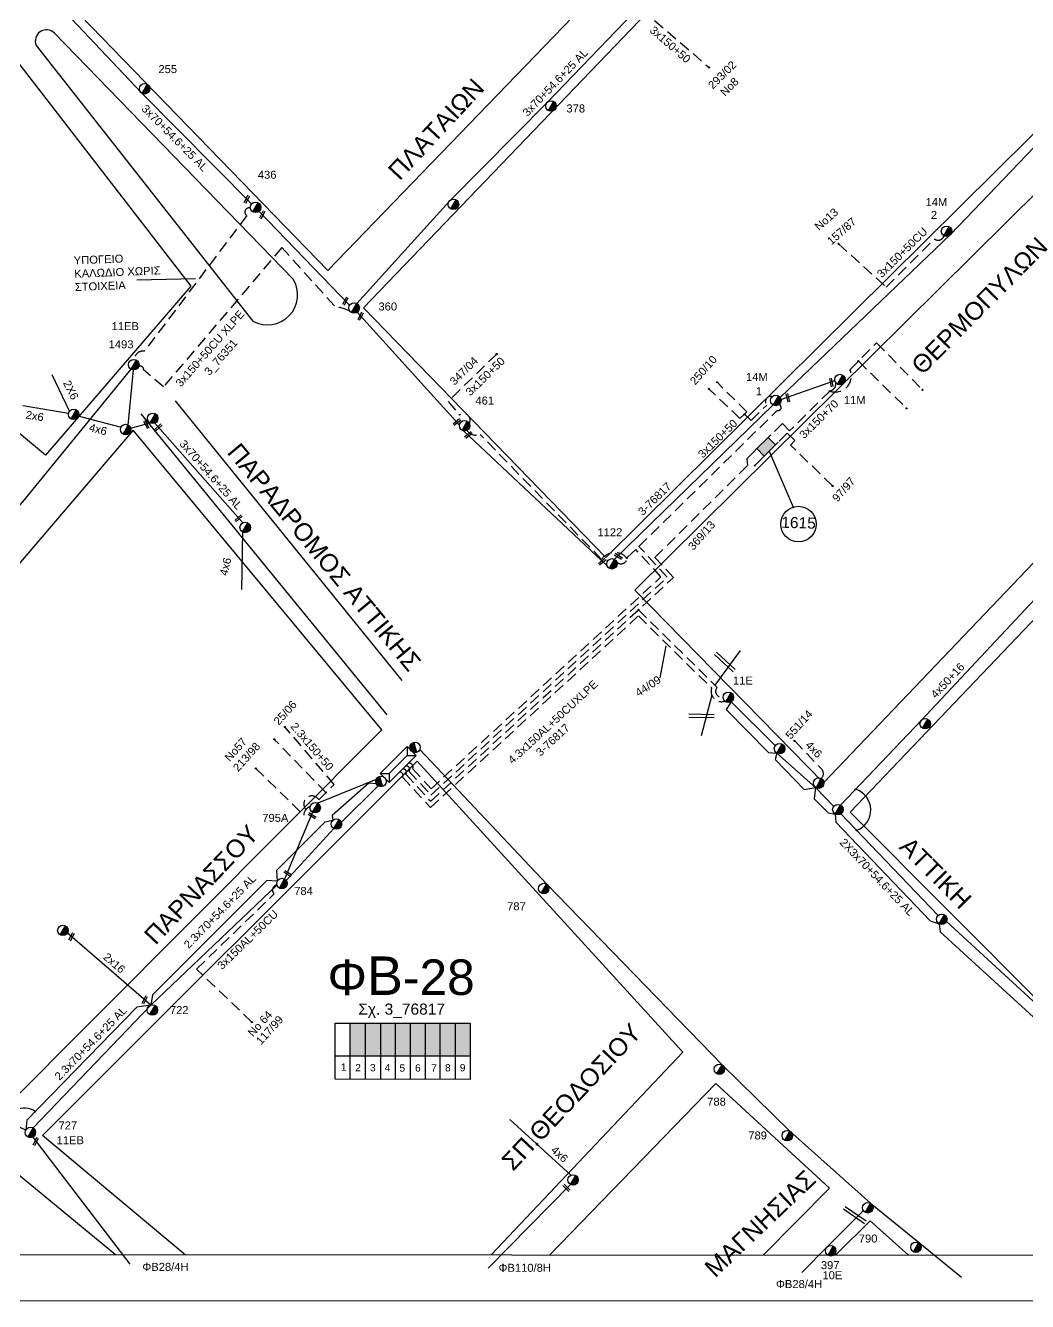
# Model space of a CAD drawing. Header units: millimetres. Extents: x 855 to 3091, y 750 to 2767.
# Drawn here: x 1061.6 to 1287.1, y 753.1 to 1040.2 of the extents above; entities that cross this region are included whole.
import ezdxf
from ezdxf.enums import TextEntityAlignment as Align

# ---------------------------------------------------------------- set-up
doc = ezdxf.new("R2010")
doc.units = ezdxf.units.MM
doc.linetypes.add('DASHED', pattern=[19.05, 12.7, -6.35])
for name, color, linetype, lineweight in [('2x16', 7, 'Continuous', 30), ('2x6', 7, 'SYN_LINE', 30), ('3x150+50', 7, 'Continuous', 30), ('3x150+50CU', 7, 'Continuous', 30), ('3x150+70', 7, 'Continuous', 30), ('3x150AL+50CU', 7, 'Continuous', 30), ('3x150AL+50CUXLPE', 7, 'Continuous', 30), ('3x70+54.6+25 AL', 7, 'SYN_LINE', 30), ('4x50+16', 7, 'Continuous', 30), ('4x50AL', 7, 'Continuous', 30), ('4x6', 7, 'SYN_LINE', 30), ('Υπόβαθρο ΔΕΗ', 7, 'Continuous', 30)]:
    doc.layers.add(name, color=color, linetype=linetype, lineweight=lineweight)
for name, color, linetype in [('Link Box 4 Διευθύνσεων', 7, 'Continuous'), ('Pillar OTE', 7, 'Continuous'), ('TEXT ΚΑΛΩΔΙΩΝ', 7, 'Continuous'), ('Άγνωστα', 7, 'Continuous'), ('ΑΓΝΩΣΤΟ ΕΝΑΕΡΙΟ ΚΑΛΩΔΙΟ', 7, 'Continuous'), ('Επιγραφές - Σχήματα', 7, 'Continuous'), ('Καλώδια ΧΤ   3x150AL+50CU', 7, 'DASHED'), ('Μηχανική τομή', 7, 'Continuous'), ('Στύλος ΦΜ', 7, 'Continuous'), ('Στύλος ΦΜ @ 1', 7, 'Continuous'), ('Συνδέσεις', 7, 'Continuous'), ('Τομή', 7, 'Continuous'), ('Υποσταθμός εναέριος 2 στύλων', 7, 'Continuous'), ('Υποσταθμός πόλεως', 7, 'Continuous')]:
    doc.layers.add(name, color=color, linetype=linetype)
doc.styles.add('arial', font='arial.ttf')
doc.styles.get("Standard").update_dxf_attribs({"font": 'arial.ttf'})
doc.linetypes.add('SYN_LINE', pattern='A,0.5,-0.0001,["/\\/\\/\\/",Standard,S=0.1,R=0,X=0,Y=-0.05],-0.25', length=0.7501)

# ---------------------------------------------------------------- blocks, each defined once
blk = doc.blocks.new('ΥΠΑΡΧΩΝ ΤΣΙΜΕΝΤΕΝΙΟΣ ΣΤΥΛΟΣ')
at = {"layer": 'Στύλος ΦΜ'}
blk.add_hatch(color=7, dxfattribs=at).paths.add_polyline_path([(-1.29, -2.28, 0.574793), (2.62, 0, 0.268822), (1.3, 2.27)])
at = {"layer": 'Στύλος ΦΜ', "color": 7}
blk.add_line((-1.29, -2.28), (1.3, 2.27), dxfattribs=at)
blk.add_circle((0, 0), 2.62, dxfattribs=at)
at = {"layer": 'Στύλος ΦΜ', "flags": 4}
for tag, p in [('ΤΥΠΟΣ', (-4.91, 3.03)), ('ΑΡΙΘΜΟΣ', (-4.68, 8.05))]:
    blk.add_attdef(tag, p, '', height=4, dxfattribs=at)
blk = doc.blocks.new('ΥΠΟΣΤΑΘΜΟΣ ΕΝΑΕΡΙΟΣ ΕΠΙ 2 ΣΤΥΛΩΝ')
at = {"layer": 'Υποσταθμός εναέριος 2 στύλων', "linetype": 'Continuous'}
for points in [[(-11.97, -2.11, 0.574793), (-8.45, -0.07, 0.268822), (-9.64, 1.98)], [(9.68, -2.15, 0.574793), (13.19, -0.1, 0.268822), (12.01, 1.95)]]:
    blk.add_hatch(color=256, dxfattribs=at).paths.add_polyline_path(points)
for p, q in [((-11.97, -2.11), (-9.64, 1.98)), ((9.68, -2.15), (12.01, 1.95))]:
    blk.add_line(p, q, dxfattribs=at)
for centre in [(-10.81, -0.07), (10.84, -0.1)]:
    blk.add_circle(centre, 2.36, dxfattribs=at)
at = {"layer": 'Υποσταθμός πόλεως', "linetype": 'Continuous', "ltscale": 40}
blk.add_lwpolyline([(-8.57, 2.82), (8.57, 2.82), (8.57, -2.82), (-8.57, -2.82)], close=True, dxfattribs=at)
for points in [[(-5.75, 0), (-8.57, 2.82)], [(-8.57, -2.82), (-5.75, 0)], [(-5.75, 0), (5.75, 0)], [(5.75, 0), (8.57, 2.82)], [(8.57, -2.82), (5.75, 0)]]:
    blk.add_lwpolyline(points, dxfattribs=at)
at = {"layer": 'Υποσταθμός εναέριος 2 στύλων', "ltscale": 40, "flags": 1}
for tag, p in [('ΜΕΤΑΣΧΗΜΑΤΙΣΜΟΣ', (14.09, 2.51)), ('ΙΣΧΥΣ', (14.07, -0.28)), ('ΑΡΙΘΜΟΣ', (14.19, -3))]:
    blk.add_attdef(tag, p, '', height=1.8, dxfattribs=at)
blk = doc.blocks.new('_ΣΥΝΔΕΣΗ')
at = {"layer": 'Συνδέσεις', "linetype": 'SYN_LINE', "ltscale": 40}
blk.add_hatch(color=256, dxfattribs=at).paths.add_polyline_path([(0.5, 0, 1), (-0.5, 0, 1)])
at = {"layer": 'Συνδέσεις'}
blk.add_circle((0, 0), 0.5, dxfattribs=at)
blk = doc.blocks.new('ΜΗΧΑΝΙΚΗ ΤΟΜΗ')
at = {"layer": 'Μηχανική τομή', "ltscale": 40}
for p, q in [((-1.9, 0.8), (5.7, 0.8)), ((-1.9, -0.8), (5.7, -0.8))]:
    blk.add_line(p, q, dxfattribs=at)
blk = doc.blocks.new('ΤΟΜΗ')
at = {"layer": 'Τομή', "ltscale": 40}
for p, q in [((-5.7, 0), (17.1, 0)), ((-5.7, -2.8), (17.1, -2.8))]:
    blk.add_line(p, q, dxfattribs=at)
blk = doc.blocks.new('LINK BOX 4 ΑΝΑΧΩΡΗΣΕΩΝ')
at = {"layer": 'Link Box 4 Διευθύνσεων', "ltscale": 40}
blk.add_hatch(color=256, dxfattribs=at).paths.add_polyline_path([(-3.54, 0), (-3.54, -4.67), (3.54, -4.67), (3.54, 0)])
for p, q in [((-3.54, 0), (-5.33, 0)), ((5.33, 0), (3.54, 0)), ((-3.54, -4.67), (-5.33, -4.67)), ((5.33, -4.67), (3.54, -4.67))]:
    blk.add_line(p, q, dxfattribs=at)
blk.add_lwpolyline([(-3.54, -4.67), (-3.54, 0), (3.54, 0), (3.54, -4.67)], close=True, dxfattribs=at)

msp = doc.modelspace()

# ---------------------------------------------------------------- hatches: boundary and pattern name
at = {"layer": 'Καλώδια ΧΤ   3x150AL+50CU', "linetype": 'DASHED', "lineweight": -3, "ltscale": 0.2}
h = msp.add_hatch(color=85, dxfattribs=at)
h.dxf.hatch_style = 1
h.paths.add_polyline_path([(1138.1, 815.77), (1134.66, 815.77), (1134.66, 808.41), (1138.1, 808.41)])
h = msp.add_hatch(color=173, dxfattribs=at)
h.dxf.hatch_style = 1
h.paths.add_polyline_path([(1138.1, 808.41), (1141.54, 808.4), (1141.54, 815.77), (1138.1, 815.77)])
h = msp.add_hatch(color=1, dxfattribs=at)
h.dxf.hatch_style = 1
h.paths.add_polyline_path([(1144.84, 815.77), (1141.54, 815.77), (1141.54, 808.4), (1144.84, 808.4)])
h = msp.add_hatch(color=5, dxfattribs=at)
h.dxf.hatch_style = 1
h.paths.add_polyline_path([(1148.22, 815.77), (1144.84, 815.77), (1144.84, 808.4), (1148.22, 808.4)])
h = msp.add_hatch(color=133, dxfattribs=at)
h.dxf.hatch_style = 1
h.paths.add_polyline_path([(1148.22, 808.4), (1151.62, 808.39), (1151.62, 815.77), (1148.22, 815.77)])
h = msp.add_hatch(color=30, dxfattribs=at)
h.dxf.hatch_style = 1
h.paths.add_polyline_path([(1151.62, 808.4), (1155.02, 808.39), (1155.02, 815.77), (1151.62, 815.77)])
h = msp.add_hatch(color=2, dxfattribs=at)
h.dxf.hatch_style = 1
h.paths.add_polyline_path([(1154.96, 808.4), (1158.35, 808.39), (1158.36, 815.77), (1154.96, 815.77)])
h = msp.add_hatch(color=6, dxfattribs=at)
h.dxf.hatch_style = 1
h.paths.add_polyline_path([(1158.28, 808.39), (1161.67, 808.39), (1161.68, 815.77), (1158.28, 815.77)])

# ---------------------------------------------------------------- linework, layer by layer
at = {"layer": '2x16', "color": 1, "lineweight": -3, "ltscale": 0.2}
msp.add_lwpolyline([(1089.8, 819.83), (1071.04, 836.01)], dxfattribs=at)
at = {"layer": '2x6', "color": 2, "linetype": 'SYN_LINE', "lineweight": -3, "ltscale": 10}
for points in [[(1071.53, 953.45), (1067.64, 961.65)], [(1071.3, 952.95), (1061, 954.63)]]:
    msp.add_lwpolyline(points, dxfattribs=at)
at = {"layer": '3x150+50', "lineweight": -3}
msp.add_lwpolyline([(876.93, 763.69), (2934.6, 763.16), (2934.6, 1746.06), (876.93, 1746.06)], close=True, dxfattribs=at)
at = {"layer": '3x150+50', "color": 133, "linetype": 'DASHED', "lineweight": -3, "ltscale": 0.2}
msp.add_lwpolyline([(1200.31, 1043.86), (1215.44, 1030.75)], dxfattribs=at)
at = {"layer": '3x150+50', "color": 7, "linetype": 'DASHED', "lineweight": -3, "ltscale": 0.2}
for points in [[(1112.21, 999.15, 0.865973), (1111.42, 997.44), (1088.35, 966.92, 0.471297), (1086.15, 965.08, -148.197059)], [(1134.59, 975.99, 0.021586), (1131.14, 977.13), (1119.32, 990.26), (1092.67, 958.9), (1088.16, 962.73, 0.774585), (1087.02, 963.35, -2.843912)]]:
    msp.add_lwpolyline(points, format="xyb", dxfattribs=at)
at = {"layer": '3x150+50', "color": 2, "linetype": 'DASHED', "lineweight": -3, "ltscale": 0.2}
for points in [[(1167.64, 966.29), (1156.7, 955.63), (1159.28, 952.58, -0.825812), (1161.47, 950.68, 5.150216)], [(1196.92, 920.39, 0.487554), (1191.24, 920.1), (1163.93, 948.21, -0.337498), (1160.93, 949.1)]]:
    msp.add_lwpolyline(points, format="xyb", dxfattribs=at)
at = {"layer": '3x150+50', "color": 30, "linetype": 'DASHED', "lineweight": -3, "ltscale": 0.2}
for points in [[(1223.42, 952.74), (1223.96, 953.29), (1217.22, 959.94)], [(1223.42, 952.74), (1222.38, 951.81), (1215.37, 958.47)]]:
    msp.add_lwpolyline(points, dxfattribs=at)
at = {"layer": '3x150+50', "color": 5, "linetype": 'DASHED', "lineweight": -3, "ltscale": 0.2}
for points in [[(1124.71, 863.88, -1.083908), (1127.59, 866.04), (1131.06, 869.45), (1119.99, 882.39)], [(1113.45, 873.08), (1124.27, 862.51, -0.36783), (1125.65, 864.46, 1)]]:
    msp.add_lwpolyline(points, format="xyb", dxfattribs=at)
msp.add_lwpolyline([(1129.22, 867.64), (1117.6, 879.61)], dxfattribs=at)
at = {"layer": '3x150+50CU', "color": 30, "linetype": 'DASHED', "lineweight": -3, "ltscale": 0.2}
msp.add_lwpolyline([(1244.55, 991.09), (1255.28, 981.38), (1266.16, 992.17, 0.51953), (1268.28, 992.89, -22.504704)], format="xyb", dxfattribs=at)
at = {"layer": '3x150+70', "color": 30, "linetype": 'DASHED', "lineweight": -3, "ltscale": 0.2}
for points in [[(1242.6, 957.98, 0.660559), (1247.14, 962.77), (1253.11, 968.83), (1263.45, 958.24)], [(1243.92, 959.89, -0.416223), (1242.6, 957.98), (1233.56, 949.02), (1231.92, 950.67), (1229.36, 948.13)]]:
    msp.add_lwpolyline(points, format="xyb", dxfattribs=at)
for points in [[(1249.03, 964.7), (1259.87, 954.08)], [(1227.22, 942.73), (1225.73, 941.2)]]:
    msp.add_lwpolyline(points, dxfattribs=at)
at = {"layer": '3x150AL+50CU', "color": 5, "linetype": 'DASHED', "lineweight": -3, "ltscale": 0.2}
msp.add_lwpolyline([(1112.54, 816.01), (1100.13, 827.92), (1117.6, 844.87, -0.657886), (1118.19, 846.83, 4.300919)], format="xyb", dxfattribs=at)
at = {"layer": '3x150AL+50CUXLPE', "color": 30, "linetype": 'DASHED', "lineweight": -3, "ltscale": 0.2}
for points in [[(1223.42, 952.74), (1224.9, 951.34), (1228.44, 954.83, -0.785256), (1229.64, 956.72, 14.313636)], [(1147.07, 873.55, -0.794666), (1147.91, 872.44), (1152.85, 867.09), (1206.02, 916.08), (1199.65, 923.02), (1230.79, 953.63, 1.008481), (1231.17, 954.93)]]:
    msp.add_lwpolyline(points, format="xyb", dxfattribs=at)
at = {"layer": '3x150AL+50CUXLPE', "color": 133, "linetype": 'DASHED', "lineweight": -3, "ltscale": 0.2}
msp.add_lwpolyline([(1243.15, 936.69), (1233.77, 945.81), (1234.76, 946.82), (1233, 948.52), (1231.01, 946.48)], dxfattribs=at)
for points in [[(1146.43, 872.9, -0.778672), (1147.17, 871.78), (1152.8, 865.68), (1207.43, 916.02), (1203.26, 920.56), (1224.14, 941.25), (1223.97, 942.8), (1225.58, 944.38)], [(1199.54, 908.75), (1217.26, 891.31, 0.77343), (1218.59, 889.17, 8.500279)]]:
    msp.add_lwpolyline(points, format="xyb", dxfattribs=at)
at = {"layer": '3x150AL+50CUXLPE', "color": 2, "linetype": 'DASHED', "lineweight": -3, "ltscale": 0.2}
msp.add_lwpolyline([(1147.72, 874.19, -0.687879), (1148.73, 873.04), (1152.91, 868.5), (1204.61, 916.14), (1198.95, 922.31), (1196.92, 920.39, -0.690413), (1194.67, 919.51, -5.560762)], format="xyb", dxfattribs=at)
at = {"layer": '3x150AL+50CUXLPE', "color": 6, "linetype": 'DASHED', "lineweight": -3, "ltscale": 0.2}
msp.add_lwpolyline([(1145.72, 872.19, -0.700796), (1146.46, 871.1), (1152.74, 864.26), (1199.52, 907.37), (1216.01, 891.13, 0.611549), (1218.97, 888.2, 0.609923)], format="xyb", dxfattribs=at)
at = {"layer": '3x70+54.6+25 AL', "color": 85, "linetype": 'SYN_LINE', "lineweight": -3, "ltscale": 15}
for points in [[(1253.83, 1100.68), (1231.79, 1078.01), (1204.23, 1049.17), (1179.07, 1022.98), (1157.01, 1000.73), (1136.14, 977.68)], [(1140.95, 869.17), (1132.69, 860.99)], [(1131.01, 859.52), (1120.24, 847.89)], [(1118.26, 847.7), (1115.95, 847.86), (1090.23, 822.16), (1089.8, 819.83), (1086.71, 819.37), (1061.96, 793.95), (1061.7, 791.72), (1026.72, 807.98)]]:
    msp.add_lwpolyline(points, dxfattribs=at)
at = {"layer": '3x70+54.6+25 AL', "color": 2, "linetype": 'SYN_LINE', "lineweight": -3, "ltscale": 15}
for points in [[(1112.49, 1000.09), (1087.55, 1025.18), (1065.71, 1048.43)], [(1134.55, 977.26), (1114.16, 998.43)], [(1159.25, 950.3), (1136.26, 975.71)], [(1090.75, 950.78), (1110.49, 928.32)], [(1192.45, 918.72), (1160.19, 949.01)]]:
    msp.add_lwpolyline(points, dxfattribs=at)
at = {"layer": '3x70+54.6+25 AL', "color": 30, "linetype": 'SYN_LINE', "lineweight": -3, "ltscale": 15}
for points in [[(1231.44, 956.5), (1269.84, 993.26), (1298.68, 1023.39)], [(1231.61, 956.08), (1243.72, 960.37)], [(1194.15, 920.12), (1229.87, 954.84)]]:
    msp.add_lwpolyline(points, dxfattribs=at)
at = {"layer": '3x70+54.6+25 AL', "color": 62, "linetype": 'SYN_LINE', "lineweight": -3, "ltscale": 15}
for points in [[(1220.38, 888.07), (1219.25, 886.31), (1228.77, 876.68), (1230.71, 876.49), (1230.33, 875.05), (1236.82, 868.3), (1239.41, 868.81), (1239.05, 866.22), (1242.22, 863.05), (1243.83, 862.78), (1243.93, 860.97), (1265.17, 838.76), (1267.21, 838.11), (1267.43, 836.29), (1289.29, 816.32), (1291.61, 816.57), (1290.84, 814.73), (1311.28, 793.37), (1313.12, 792.35), (1313.64, 791.05), (1329.22, 776.26), (1330.42, 775.73)], [(1230.34, 878.21), (1220.38, 888.07)], [(1230.71, 876.49), (1239.41, 868.81), (1243.48, 864.52)], [(1266.99, 840), (1245.07, 862.83)], [(1291.14, 818.12), (1268.84, 838.6)]]:
    msp.add_lwpolyline(points, dxfattribs=at)
at = {"layer": '3x70+54.6+25 AL', "color": 173, "linetype": 'SYN_LINE', "lineweight": -3, "ltscale": 15}
msp.add_lwpolyline([(1150.35, 877.31), (1178.82, 847.07), (1218.35, 806.41), (1233.62, 791.46), (1251.72, 775.24), (1262.82, 766.23), (1272.2, 758.59)], dxfattribs=at)
at = {"layer": '3x70+54.6+25 AL', "color": 5, "linetype": 'SYN_LINE', "lineweight": -3, "ltscale": 15}
for points in [[(1140.51, 870.58), (1127.39, 865.25)], [(1126.22, 863.21), (1119.9, 848.19)]]:
    msp.add_lwpolyline(points, dxfattribs=at)
at = {"layer": '3x70+54.6+25 AL', "color": 1, "linetype": 'SYN_LINE', "lineweight": -3, "ltscale": 12}
msp.add_lwpolyline([(1140.56, 869.61), (1138.9, 869.74), (1130.63, 862.48), (1130.77, 861.39), (1129, 860.96), (1118.09, 850.11), (1118.26, 847.7)], dxfattribs=at)
at = {"layer": '3x70+54.6+25 AL', "color": 1, "linetype": 'SYN_LINE', "lineweight": -3, "ltscale": 15}
msp.add_lwpolyline([(1118.19, 846.83), (1089.8, 819.83), (1063.32, 792.18)], dxfattribs=at)
at = {"layer": '3x70+54.6+25 AL', "color": 27, "linetype": 'SYN_LINE', "lineweight": -3, "ltscale": 15}
msp.add_lwpolyline([(1165.73, 760.66), (1184.25, 779.46)], dxfattribs=at)
at = {"layer": '4x50+16', "color": 62, "lineweight": -3, "ltscale": 0.2}
msp.add_lwpolyline([(1245, 864.83), (1263.23, 883.96), (1293.28, 916.05), (1321.84, 944.88)], dxfattribs=at)
at = {"layer": '4x50AL', "color": 2, "lineweight": -3, "ltscale": 0.2}
for points in [[(1022.52, 890.37), (1043.4, 913.04), (1061, 933.07), (1085.41, 962.89)], [(1084.73, 950.33), (1085.93, 962.74)]]:
    msp.add_lwpolyline(points, dxfattribs=at)
at = {"layer": '4x6', "color": 2, "linetype": 'SYN_LINE', "lineweight": -3, "ltscale": 10}
msp.add_lwpolyline([(1073.7, 952.32), (1083.12, 949.88)], dxfattribs=at)
at = {"layer": '4x6', "color": 2, "linetype": 'SYN_LINE', "lineweight": -3, "ltscale": 6}
msp.add_lwpolyline([(1085.29, 949.6), (1089.66, 950.81)], dxfattribs=at)
at = {"layer": '4x6', "color": 2, "linetype": 'SYN_LINE', "lineweight": -3, "ltscale": 15}
msp.add_lwpolyline([(1110.48, 926.27), (1110.26, 913.32)], dxfattribs=at)
at = {"layer": '4x6', "color": 62, "linetype": 'DASHED', "lineweight": -3, "ltscale": 0.2}
msp.add_lwpolyline([(1234.7, 879.24), (1240.73, 872.96, -0.41279), (1240.69, 870.78, -3.271082)], format="xyb", dxfattribs=at)
at = {"layer": '4x6', "color": 27, "linetype": 'SYN_LINE', "lineweight": -3, "ltscale": 15}
msp.add_lwpolyline([(1184.29, 781.53), (1170.61, 794.12)], dxfattribs=at)
at = {"layer": 'Pillar OTE', "lineweight": -3, "ltscale": 40}
for points in [[(1131.33, 803.13), (1131.33, 815.77), (1161.67, 815.77), (1161.67, 803.1), (1131.33, 803.13)], [(1134.66, 803.13), (1134.66, 815.77)], [(1138.1, 803.12), (1138.1, 815.77)], [(1141.54, 803.12), (1141.54, 815.77)], [(1144.84, 803.12), (1144.84, 815.77)], [(1148.22, 803.11), (1148.22, 815.77)], [(1151.62, 803.11), (1151.62, 815.77)], [(1154.96, 803.11), (1154.96, 815.77)], [(1158.35, 803.1), (1158.35, 815.77)], [(1131.33, 808.41), (1161.67, 808.38)]]:
    msp.add_lwpolyline(points, dxfattribs=at)
at = {"layer": 'ΑΓΝΩΣΤΟ ΕΝΑΕΡΙΟ ΚΑΛΩΔΙΟ', "color": 1, "lineweight": -3, "ltscale": 0.2}
for points in [[(1063.24, 790.09), (1063.24, 790.09), (1085.13, 761.5)], [(1250.15, 773.58), (1242.09, 765.49), (1236.29, 759.66)]]:
    msp.add_lwpolyline(points, dxfattribs=at)
at = {"layer": 'Επιγραφές - Σχήματα', "lineweight": -3}
msp.add_lwpolyline([(854.53, 1772.42), (3089.94, 1772.28), (3090.64, 753.14), (854.53, 753.28)], close=True, dxfattribs=at)
at = {"layer": 'Τομή', "lineweight": -3}
for points in [[(1216.79, 891.77), (1222.47, 899.59)], [(1216.03, 889.53), (1213.69, 880.43)]]:
    msp.add_lwpolyline(points, dxfattribs=at)
at = {"layer": 'Υπόβαθρο ΔΕΗ', "lineweight": -3}
for points in [[(1210.4, 1190.92), (1273.79, 1134.42), (1129.64, 985.13), (1071.53, 1044.99)], [(1281.89, 1126.88), (1343.62, 1070.58), (1192.22, 920.52), (1137.64, 976.69)], [(975.9, 1121.58), (1053.34, 1040.27), (1098.81, 981.57), (1066.14, 943.51), (930.53, 1056.49)], [(996.08, 844.13), (1056.16, 795.84), (1141.81, 881.76), (1085.85, 949.19)]]:
    msp.add_lwpolyline(points, close=True, dxfattribs=at)
for points in [[(1350.8, 1063.87), (1374.46, 1041.77), (1387.87, 1032.58), (1318.46, 950.73), (1241.15, 869.83), (1198.76, 913.2), (1350.8, 1063.87)], [(1366.84, 995.17), (1449.78, 928.91), (1410.82, 879.71), (1381.42, 901.06), (1384.85, 904.66), (1378.7, 909.58), (1291.15, 819.11), (1247.15, 863.26), (1315.85, 935.26), (1366.84, 995.17)], [(1086.67, 982.98), (1099.86, 983.3)], [(1095.3, 955.78), (1146.28, 892.82)], [(1087.54, 952.85), (1142.89, 885.15)], [(1228.95, 944.44), (1234.38, 931.86)], [(1204.4, 893.45), (1205.78, 900.64)], [(1097.54, 763.63), (1065.48, 790.49), (1149.76, 874.73), (1209.56, 809.2), (1166.37, 763.62)], [(1179.6, 763.61), (1216.94, 802.21), (1242.54, 778.64), (1227.67, 763.6)], [(1081.89, 763.64), (1058.34, 783.05), (1038.13, 763.65)], [(1243.96, 763.6), (1251.65, 771.29), (1260.3, 763.59)]]:
    msp.add_lwpolyline(points, dxfattribs=at)
msp.add_lwpolyline([(1064.03, 1035.74), (1112.78, 973.7, 0.768308), (1121.87, 983.17), (1068.13, 1038.49, 0.834163), (1064.03, 1035.74, 3.056167)], format="xyb", dxfattribs=at)
msp.add_circle((1235.55, 928.04), 4, dxfattribs=at)
for centre, radius, start, end in [((1246.94, 863.72), 4.88, 290.1826, 72.7707), ((1061.35, 792.21), 4.41, 55.9162, 237.2056)]:
    msp.add_arc(centre, radius, start, end, dxfattribs=at)

# ---------------------------------------------------------------- block references
at = {"layer": 'Link Box 4 Διευθύνσεων', "lineweight": -3, "xscale": 0.4999999999999997, "yscale": 0.4999999999999997, "zscale": 0.4999999999999997, "rotation": 224.7406200958726}
msp.add_blockref('LINK BOX 4 ΑΝΑΧΩΡΗΣΕΩΝ', (1229.11, 944.6), dxfattribs=at)
at = {"layer": 'Μηχανική τομή', "lineweight": -3, "xscale": 0.25, "yscale": 0.25, "zscale": 0.25}
for p, rotation in [((1111.25, 1000.74), 62.8697224294164), ((1114.71, 997.24), 62.8697224294164), ((1133.43, 977.82), 62.8697224294164), ((1136.85, 974.43), 62.8697224294164), ((1242.8, 960.36), 282.3587279737939), ((1233.01, 956.89), 282.3587279737939), ((1088.55, 950.89), 298.1268922199657), ((1091.89, 950.12), 221.8699068570853), ((1159.06, 951.29), 219.340424155941), ((1161.66, 948.32), 219.340424155941), ((1109.91, 929.62), 221.8699068570853), ((1191.77, 919.86), 219.340424155941), ((1194.62, 921.07), 327.1320431928102), ((1125.7, 862.71), 327.1320431928102), ((1120.23, 849.7), 327.1320431928102), ((1071.8, 834.81), 62.8697224294164), ((1088.27, 820.6), 62.8697224294164), ((1063.75, 788.72), 62.8697224294164), ((1183.01, 779.03), 315.1165217621707)]:
    msp.add_blockref('ΜΗΧΑΝΙΚΗ ΤΟΜΗ', p, dxfattribs=dict(at, rotation=rotation))
at = {"layer": 'Στύλος ΦΜ @ 1', "lineweight": -3, "ltscale": 40}
ref = msp.add_blockref('ΥΠΑΡΧΩΝ ΤΣΙΜΕΝΤΕΝΙΟΣ ΣΤΥΛΟΣ', (1088.42, 1025.97), dxfattribs=dict(at, xscale=0.4499999999998182, yscale=0.4499999999998182, zscale=0.4499999999998182))
ref.add_attrib('ΤΥΠΟΣ', '255', (1091.53, 1029.51), dxfattribs={"layer": 'Στύλος ΦΜ', "height": 1.8, "flags": 4})
ref = msp.add_blockref('ΥΠΑΡΧΩΝ ΤΣΙΜΕΝΤΕΝΙΟΣ ΣΤΥΛΟΣ', (1179.86, 1022.1), dxfattribs=dict(at, xscale=0.4499999999998183, yscale=0.4499999999998183, zscale=0.4499999999998183))
ref.add_attrib('ΤΥΠΟΣ', '378', (1183.33, 1020.65), dxfattribs={"layer": 'Στύλος ΦΜ', "height": 1.8, "rotation": 360, "flags": 4})
ref = msp.add_blockref('ΥΠΑΡΧΩΝ ΤΣΙΜΕΝΤΕΝΙΟΣ ΣΤΥΛΟΣ', (1113.38, 999.31), dxfattribs=dict(at, xscale=0.4499999999998182, yscale=0.4499999999998182, zscale=0.4499999999998182))
ref.add_attrib('ΤΥΠΟΣ', '436', (1113.9, 1005.74), dxfattribs={"layer": 'Στύλος ΦΜ', "height": 1.8, "flags": 4})
at = {"layer": 'Στύλος ΦΜ @ 1', "lineweight": -3, "ltscale": 40, "xscale": 0.4499999999998183, "yscale": 0.4499999999998183, "zscale": 0.4499999999998183}
for p in [(1157.92, 999.98), (1072.46, 952.72), (1084.15, 949.31), (1090.25, 951.84), (1111.06, 927.29), (1264.07, 883.13), (1231.29, 877.52), (1240.1, 869.76), (1244.41, 863.81), (1131.59, 860.55), (1267.79, 839.13), (1070.03, 836.63), (1184.83, 780.48), (1261.98, 765.34)]:
    msp.add_blockref('ΥΠΑΡΧΩΝ ΤΣΙΜΕΝΤΕΝΙΟΣ ΣΤΥΛΟΣ', p, dxfattribs=at)
at = {"layer": 'Στύλος ΦΜ @ 1', "lineweight": -3, "ltscale": 40}
ref = msp.add_blockref('ΥΠΑΡΧΩΝ ΤΣΙΜΕΝΤΕΝΙΟΣ ΣΤΥΛΟΣ', (1268.86, 993.92), dxfattribs=dict(at, xscale=0.4499999999998183, yscale=0.4499999999998183, zscale=0.4499999999998183))
ref.add_attrib('ΤΥΠΟΣ', '14M', (1264.13, 999.58), dxfattribs={"layer": 'Στύλος ΦΜ', "height": 1.8, "rotation": 360, "flags": 4})
ref.add_attrib('ΑΡΙΘΜΟΣ', '2', (1265.34, 996.7), dxfattribs={"layer": 'Στύλος ΦΜ', "height": 1.8, "rotation": 360, "flags": 4})
ref = msp.add_blockref('ΥΠΑΡΧΩΝ ΤΣΙΜΕΝΤΕΝΙΟΣ ΣΤΥΛΟΣ', (1135.56, 976.66), dxfattribs=dict(at, xscale=0.4499999999998182, yscale=0.4499999999998182, zscale=0.4499999999998182))
ref.add_attrib('ΤΥΠΟΣ', '360', (1141.04, 976.1), dxfattribs={"layer": 'Στύλος ΦΜ', "height": 1.8, "rotation": 360, "flags": 4})
ref = msp.add_blockref('ΥΠΑΡΧΩΝ ΤΣΙΜΕΝΤΕΝΙΟΣ ΣΤΥΛΟΣ', (1085.99, 963.91), dxfattribs=dict(at, xscale=0.4499999999998183, yscale=0.4499999999998183, zscale=0.4499999999998183))
ref.add_attrib('ΤΥΠΟΣ', '11EB', (1081, 971.68), dxfattribs={"layer": 'Στύλος ΦΜ', "height": 1.8, "rotation": 360, "flags": 4})
ref.add_attrib('ΑΡΙΘΜΟΣ', '1493', (1080.34, 967.59), dxfattribs={"layer": 'Στύλος ΦΜ', "height": 1.8, "rotation": 360, "flags": 4})
ref = msp.add_blockref('ΥΠΑΡΧΩΝ ΤΣΙΜΕΝΤΕΝΙΟΣ ΣΤΥΛΟΣ', (1230.45, 955.86), dxfattribs=dict(at, xscale=0.4499999999998183, yscale=0.4499999999998183, zscale=0.4499999999998183))
ref.add_attrib('ΤΥΠΟΣ', '14M', (1223.74, 960.24), dxfattribs={"layer": 'Στύλος ΦΜ', "height": 1.8, "rotation": 360, "flags": 4})
ref.add_attrib('ΑΡΙΘΜΟΣ', '1', (1225.94, 957.03), dxfattribs={"layer": 'Στύλος ΦΜ', "height": 1.8, "rotation": 360, "flags": 4})
ref = msp.add_blockref('ΥΠΑΡΧΩΝ ΤΣΙΜΕΝΤΕΝΙΟΣ ΣΤΥΛΟΣ', (1244.88, 960.56), dxfattribs=dict(at, xscale=0.4499999999998183, yscale=0.4499999999998183, zscale=0.4499999999998183))
ref.add_attrib('ΤΥΠΟΣ', '11M', (1245.76, 955.05), dxfattribs={"layer": 'Στύλος ΦΜ', "height": 1.8, "rotation": 360, "flags": 4})
ref = msp.add_blockref('ΥΠΑΡΧΩΝ ΤΣΙΜΕΝΤΕΝΙΟΣ ΣΤΥΛΟΣ', (1160.42, 950.16), dxfattribs=dict(at, xscale=0.4499999999998183, yscale=0.4499999999998183, zscale=0.4499999999998183))
ref.add_attrib('ΤΥΠΟΣ', '461', (1162.86, 954.93), dxfattribs={"layer": 'Στύλος ΦΜ', "height": 1.8, "rotation": 360, "flags": 4})
ref = msp.add_blockref('ΥΠΑΡΧΩΝ ΤΣΙΜΕΝΤΕΝΙΟΣ ΣΤΥΛΟΣ', (1193.57, 919.1), dxfattribs=dict(at, xscale=0.4499999999998183, yscale=0.4499999999998183, zscale=0.4499999999998183))
ref.add_attrib('ΤΥΠΟΣ', '1122', (1190.31, 925.3), dxfattribs={"layer": 'Στύλος ΦΜ', "height": 1.8, "rotation": 360, "flags": 4})
ref = msp.add_blockref('ΥΠΑΡΧΩΝ ΤΣΙΜΕΝΤΕΝΙΟΣ ΣΤΥΛΟΣ', (1219.76, 889.08), dxfattribs=dict(at, xscale=0.4499999999998183, yscale=0.4499999999998183, zscale=0.4499999999998183))
ref.add_attrib('ΤΥΠΟΣ', '11E', (1220.82, 891.95), dxfattribs={"layer": 'Στύλος ΦΜ', "height": 1.8, "rotation": 360, "flags": 4})
ref = msp.add_blockref('ΥΠΑΡΧΩΝ ΤΣΙΜΕΝΤΕΝΙΟΣ ΣΤΥΛΟΣ', (1126.8, 864.23), dxfattribs=dict(at, xscale=0.4499999999998183, yscale=0.4499999999998183, zscale=0.4499999999998183))
ref.add_attrib('ΤΥΠΟΣ', '795A', (1114.9, 861.04), dxfattribs={"layer": 'Στύλος ΦΜ', "height": 1.8, "rotation": 360, "flags": 4})
ref = msp.add_blockref('ΥΠΑΡΧΩΝ ΤΣΙΜΕΝΤΕΝΙΟΣ ΣΤΥΛΟΣ', (1119.32, 847.17), dxfattribs=dict(at, xscale=0.4499999999998183, yscale=0.4499999999998183, zscale=0.4499999999998183))
ref.add_attrib('ΤΥΠΟΣ', '784', (1122.08, 844.6), dxfattribs={"layer": 'Στύλος ΦΜ', "height": 1.8, "rotation": 360, "flags": 4})
ref = msp.add_blockref('ΥΠΑΡΧΩΝ ΤΣΙΜΕΝΤΕΝΙΟΣ ΣΤΥΛΟΣ', (1178.23, 846.05), dxfattribs=dict(at, xscale=0.4499999999998184, yscale=0.4499999999998184, zscale=0.4499999999998184))
ref.add_attrib('ΤΥΠΟΣ', '787', (1169.99, 841.15), dxfattribs={"layer": 'Στύλος ΦΜ', "height": 1.8, "flags": 4})
ref = msp.add_blockref('ΥΠΑΡΧΩΝ ΤΣΙΜΕΝΤΕΝΙΟΣ ΣΤΥΛΟΣ', (1090.18, 818.71), dxfattribs=dict(at, xscale=0.4499999999998183, yscale=0.4499999999998183, zscale=0.4499999999998183))
ref.add_attrib('ΤΥΠΟΣ', '722', (1094.11, 817.8), dxfattribs={"layer": 'Στύλος ΦΜ', "height": 1.8, "rotation": 360, "flags": 4})
ref = msp.add_blockref('ΥΠΑΡΧΩΝ ΤΣΙΜΕΝΤΕΝΙΟΣ ΣΤΥΛΟΣ', (1217.76, 805.38), dxfattribs=dict(at, xscale=0.4499999999998184, yscale=0.4499999999998184, zscale=0.4499999999998184))
ref.add_attrib('ΤΥΠΟΣ', '788', (1215.01, 797.2), dxfattribs={"layer": 'Στύλος ΦΜ', "height": 1.8, "flags": 4})
ref = msp.add_blockref('ΥΠΑΡΧΩΝ ΤΣΙΜΕΝΤΕΝΙΟΣ ΣΤΥΛΟΣ', (1062.73, 791.16), dxfattribs=dict(at, xscale=0.4499999999998183, yscale=0.4499999999998183, zscale=0.4499999999998183))
ref.add_attrib('ΤΥΠΟΣ', '727', (1069.05, 791.85), dxfattribs={"layer": 'Στύλος ΦΜ', "height": 1.8, "rotation": 360, "flags": 4})
ref.add_attrib('ΑΡΙΘΜΟΣ', '11EB', (1068.63, 788.53), dxfattribs={"layer": 'Στύλος ΦΜ', "height": 1.8, "rotation": 360, "flags": 4})
ref = msp.add_blockref('ΥΠΑΡΧΩΝ ΤΣΙΜΕΝΤΕΝΙΟΣ ΣΤΥΛΟΣ', (1233.03, 790.44), dxfattribs=dict(at, xscale=0.4499999999998183, yscale=0.4499999999998183, zscale=0.4499999999998183))
ref.add_attrib('ΤΥΠΟΣ', '789', (1224.26, 789.6), dxfattribs={"layer": 'Στύλος ΦΜ', "height": 1.8, "flags": 4})
ref = msp.add_blockref('ΥΠΑΡΧΩΝ ΤΣΙΜΕΝΤΕΝΙΟΣ ΣΤΥΛΟΣ', (1251.14, 774.22), dxfattribs=dict(at, xscale=0.4499999999998183, yscale=0.4499999999998183, zscale=0.4499999999998183))
ref.add_attrib('ΤΥΠΟΣ', '790', (1249.12, 766.4), dxfattribs={"layer": 'Στύλος ΦΜ', "height": 1.8, "flags": 4})
ref = msp.add_blockref('ΥΠΑΡΧΩΝ ΤΣΙΜΕΝΤΕΝΙΟΣ ΣΤΥΛΟΣ', (1242.8, 764.55), dxfattribs=dict(at, xscale=0.4499999999998183, yscale=0.4499999999998183, zscale=0.4499999999998183))
ref.add_attrib('ΤΥΠΟΣ', '397', (1240.59, 760.42), dxfattribs={"layer": 'Στύλος ΦΜ', "height": 1.8, "rotation": 360, "flags": 4})
ref.add_attrib('ΑΡΙΘΜΟΣ', '10E', (1240.94, 758.14), dxfattribs={"layer": 'Στύλος ΦΜ', "height": 1.8, "rotation": 360, "flags": 4})
at = {"layer": 'Συνδέσεις', "lineweight": -3, "xscale": 0.25, "yscale": 0.25, "zscale": 0.25}
for p in [(1215.44, 1030.76), (1244.55, 991.1), (1167.64, 966.3), (1249.03, 964.7), (1217.22, 959.95), (1215.37, 958.47), (1242.6, 957.98), (1263.45, 958.25), (1259.87, 954.08), (1223.42, 952.74), (1225.73, 941.2), (1243.24, 936.59), (1196.92, 920.39), (1199.54, 908.75), (1119.99, 882.39), (1117.6, 879.62), (1234.66, 879.24), (1113.45, 873.08), (1129.22, 867.65), (1248.39, 868.38), (1124.71, 863.88), (1248.62, 859.14), (1112.54, 816.01), (1063.82, 795.86)]:
    msp.add_blockref('_ΣΥΝΔΕΣΗ', p, dxfattribs=at)
at = {"layer": 'Τομή', "lineweight": -3, "xscale": 0.2499999999999999, "yscale": 0.2499999999999999, "zscale": 0.2499999999999999}
for p, rotation in [((1219.79, 895.8), 137.0013785429476), ((1215.16, 884.48), 179.2027256814875), ((1249.2, 771.44), 145.1725379253222)]:
    msp.add_blockref('ΤΟΜΗ', p, dxfattribs=dict(at, rotation=rotation))
at = {"layer": 'Υποσταθμός εναέριος 2 στύλων', "lineweight": -3, "xscale": 0.4999999999999996, "yscale": 0.4999999999999996, "zscale": 0.4999999999999996, "rotation": 224.9847708328122}
msp.add_blockref('ΥΠΟΣΤΑΘΜΟΣ ΕΝΑΕΡΙΟΣ ΕΠΙ 2 ΣΤΥΛΩΝ', (1145.48, 873.94), dxfattribs=at)

# ---------------------------------------------------------------- texts
at = {"lineweight": -3, "ltscale": 40, "char_height": 4, "attachment_point": 1, "style": 'arial'}
for s, insert, width, rotation in [('ΠΛATAIΩN', (1142.86, 1007.88), 65.6312, 47.0277), ('ΘEPMOΠYΛΩN', (1260.56, 964.21), 65.6312, 45.2311), ('ΠΑΡΑΔΡΟΜΟΣ ΑΤΤΙΚΗΣ', (1109.88, 946.67), 150.9822, 309.6354), ('ΠAPNAΣΣOY', (1087.97, 835.89), 150.9822, 46.5436), ('ΣΠ.ΘEOΔOΣIOY', (1168.39, 785.02), 61.8512, 46.7635), ('MAΓNHΣIAΣ', (1214.03, 761.21), 45.3639, 43.566)]:
    msp.add_mtext(s, dxfattribs=dict(at, insert=insert, width=width, rotation=rotation))
at = {"lineweight": -3, "ltscale": 30, "char_height": 1.63, "width": 11.2573, "attachment_point": 1}
for s, insert in [('1', (1132.58, 806.69)), ('2', (1135.82, 806.56)), ('3', (1139.15, 806.56)), ('4', (1142.45, 806.56)), ('5', (1145.76, 806.48)), ('6', (1149.28, 806.5)), ('7', (1152.9, 806.5)), ('8', (1156.02, 806.53)), ('9', (1159.35, 806.56))]:
    msp.add_mtext(s, dxfattribs=dict(at, insert=insert))
at = {"layer": 'TEXT ΚΑΛΩΔΙΩΝ', "linetype": 'Continuous', "lineweight": -3, "ltscale": 0.2}
for s, rotation, p in [('3x150+50', 319.1151, (1206.7, 1035.94)), ('3x70+54.6+25 AL', 46.144, (1180.82, 1027.4)), ('3x70+54.6+25 AL', 314.828, (1095.22, 1014.91)), ('3x150+50CU', 44.7734, (1258.88, 989.14)), ('3x150+50CU XLPE', 48.6816, (1103.12, 967.56)), ('3_76351', 48.6816, (1105.57, 965.61)), ('3x150+50', 44.2752, (1165.06, 961.27)), ('3x150+70', 44.7406, (1240.13, 951.66)), ('2x6', 350.7112, (1063.72, 952.37)), ('4x6', 345.4642, (1077.96, 949.36)), ('3x150+50', 44.2752, (1217.36, 947.27)), ('3x70+54.6+25 AL', 311.3123, (1103.37, 939.14)), ('4x6', 76.4883, (1106.61, 918.48)), ('4x50+16', 46.8865, (1269.1, 892.86)), ('4.3x150AL+50CUXLPE', 42.6573, (1180.27, 883.53)), ('2.3x150+50', 310.5457, (1126.11, 878.01)), ('4x6', 313.7938, (1239.02, 877.35)), ('2Χ3x70+54.6+25 AL', 313.7247, (1253.25, 848.62)), ('2.3x70+54.6+25 AL', 45.7668, (1105.36, 840.88)), ('3x150AL+50CU', 44.124, (1111.62, 834.54)), ('2x16', 319.2131, (1081.59, 829.28)), ('2.3x70+54.6+25 AL', 45.7668, (1076.29, 811.25)), ('4x6', 317.3631, (1181.8, 786.27))]:
    msp.add_text(s, height=1.8, rotation=rotation, dxfattribs=at).set_placement(p, align=Align.MIDDLE_CENTER)
at = {"layer": 'Άγνωστα', "lineweight": -3, "ltscale": 40, "char_height": 1.8, "attachment_point": 1, "style": 'arial'}
for s, insert, width, rotation in [('293/02', (1215.01, 1027.02), 12.7137, 44.9821), ('No8', (1217.73, 1025.43), 12.7137, 44.9821), ('No13', (1238.98, 995.32), 12.7137, 41.4022), ('157/87', (1241.77, 992.08), 12.7137, 41.4022), ('ΥΠΟΓΕΙΟ ΚΑΛΩΔΙΟ ΧΩΡΙΣ ΣΤΟΙΧΕΙΑ', (1072.44, 988.25), 22.4204, 2.2917), ('347/04', (1156.9, 960.4), 12.7137, 45.1226), ('250/10', (1210.96, 960.38), 12.7137, 48.8715), ('2X6', (1071.61, 960.61), 34.0855, 297.2578), ('3-76817', (1199.26, 931.13), 12.7137, 44.4263), ('97/97', (1242.96, 934.05), 12.7137, 48.8715), ('369/13', (1210.54, 923.2), 12.7137, 48.8715), ('44/09', (1198.58, 890.62), 12.7137, 33.2896), ('25/06', (1117.27, 883.86), 12.7137, 48.1215), ('551/14', (1232.44, 880.67), 12.7137, 48.4555), ('3-76817', (1176.27, 876.99), 12.7137, 43), ('No57', (1106.24, 875.69), 12.7137, 48.1215), ('213/98', (1108.13, 873.4), 12.7137, 48.1215), ('No 64', (1111.46, 813.78), 12.7137, 47.7829), ('117/99', (1113.29, 811.96), 12.7137, 47.7829)]:
    msp.add_mtext(s, dxfattribs=dict(at, insert=insert, width=width, rotation=rotation))
at = {"layer": 'Άγνωστα', "lineweight": -3, "insert": (1231.73, 929.73), "char_height": 2.5, "width": 13.4112, "attachment_point": 1, "rotation": 358.1643}
msp.add_mtext('1615', dxfattribs=at)
at = {"layer": 'Άγνωστα', "color": 7, "lineweight": -3, "insert": (1136.49, 820.17), "char_height": 2.5, "width": 4.551914400963142e-14, "attachment_point": 1}
msp.add_mtext('Σχ. 3_76817', dxfattribs=at)
at = {"layer": 'Άγνωστα', "lineweight": -3, "ltscale": 0.2, "char_height": 1.8, "width": 18.6352, "attachment_point": 1, "style": 'arial'}
for s, insert in [('ΦB28/4H', (1087.92, 761.83)), ('ΦB110/8H', (1168.06, 761.62)), ('ΦB28/4H', (1230.49, 757.96))]:
    msp.add_mtext(s, dxfattribs=dict(at, insert=insert))
at = {"layer": 'Υπόβαθρο ΔΕΗ', "lineweight": -3}
msp.add_text('ΑΤΤΙΚΗ', height=4, rotation=314.8982, dxfattribs=at).set_placement((1266.41, 849.55), align=Align.MIDDLE_CENTER)
at = {"layer": 'Υπόβαθρο ΔΕΗ', "lineweight": -3, "insert": (1129.56, 830.76), "char_height": 8, "width": 84.6573, "attachment_point": 1}
msp.add_mtext('Φ{\\H1.0833x;B}-28', dxfattribs=at)

doc.saveas('drawing.dxf')
